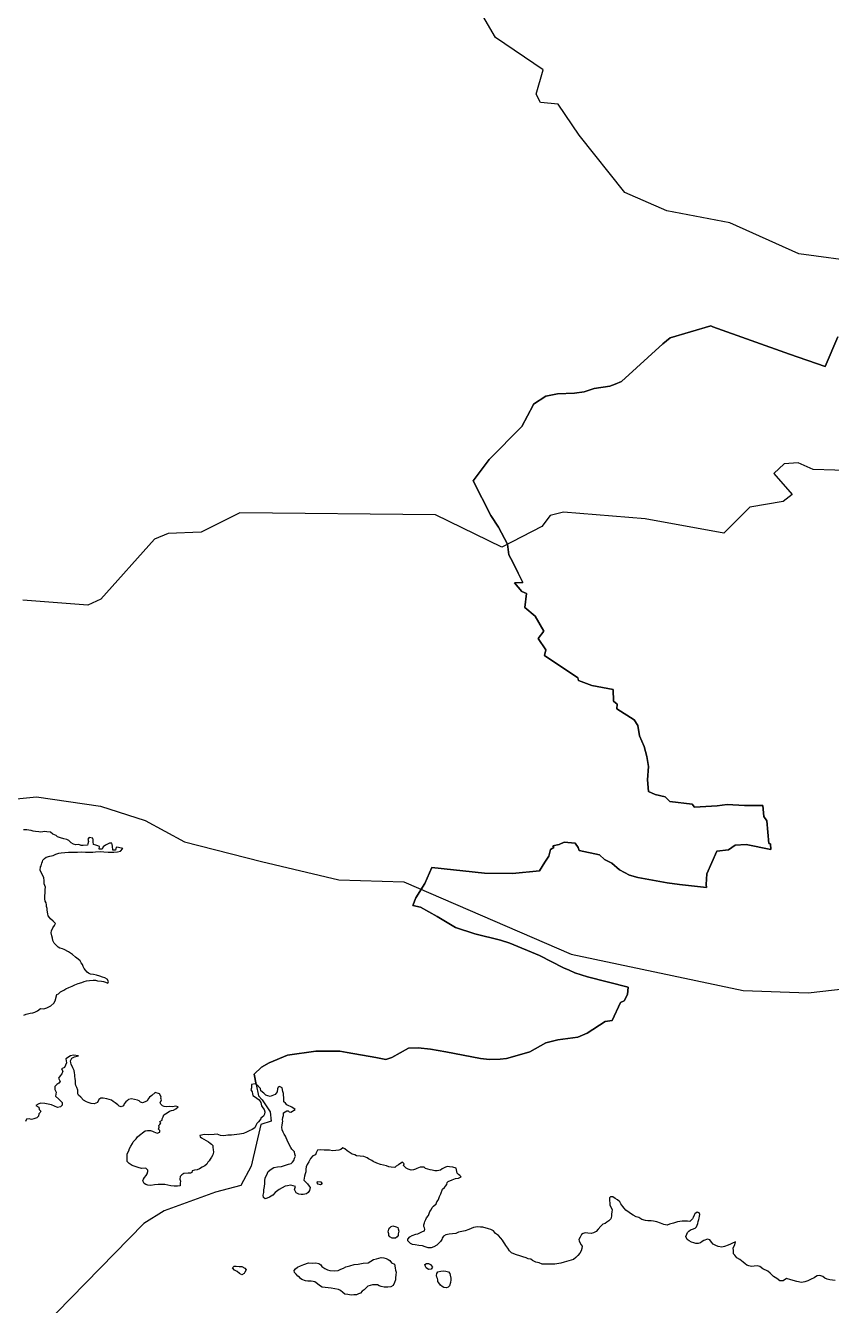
# Model space of a CAD drawing. Header units: metres. Extents: x 13.21 to 19.52, y 42.14 to 46.62.
# Drawn here: x 15.9777 to 16.0999, y 43.4692 to 43.6632 of the extents above; entities that cross this region are included whole.
import ezdxf

# ---------------------------------------------------------------- set-up
doc = ezdxf.new("R2010")
doc.units = ezdxf.units.M
doc.header["$MEASUREMENT"] = 0
for name, color, linetype in [('CESTE', 5, 'Continuous'), ('granica', 2, 'Continuous'), ('hr', 9, 'Continuous')]:
    doc.layers.add(name, color=color, linetype=linetype)

msp = doc.modelspace()

# ---------------------------------------------------------------- linework, layer by layer
at = {"layer": 'CESTE'}
for points in [[(16.06167, 43.64662), (16.05848, 43.65134), (16.05577, 43.65158), (16.05513, 43.65287), (16.05619, 43.65652), (16.04895, 43.66144), (16.04705, 43.66473), (16.04395, 43.66752), (16.04243, 43.67099), (16.03299, 43.67641), (16.02583, 43.67781), (16.01857, 43.67744), (16.01429, 43.67922), (16.00192, 43.67857), (15.9715, 43.68622), (15.96542, 43.68928), (15.95405, 43.69875), (15.94731, 43.70103), (15.94368, 43.70347), (15.93273, 43.70769), (15.92908, 43.71008), (15.92432, 43.71109), (15.91415, 43.71918)], [(16.18607, 43.59738), (16.18417, 43.6026), (16.17285, 43.60958), (16.1559, 43.61194), (16.14799, 43.61613), (16.12228, 43.62268), (16.11001, 43.62368), (16.10471, 43.62732), (16.09497, 43.62862), (16.0845, 43.63333), (16.07496, 43.63517), (16.06859, 43.63793), (16.06167, 43.64662)], [(16.10698, 43.59561), (16.09711, 43.59591), (16.09485, 43.59694), (16.09273, 43.59678), (16.09115, 43.59531), (16.09394, 43.59214), (16.09259, 43.59108), (16.08754, 43.5902), (16.08359, 43.58627), (16.07165, 43.58844), (16.05926, 43.58948), (16.05727, 43.58894), (16.05596, 43.5873), (16.04994, 43.58414), (16.03988, 43.58906), (16.01016, 43.58937), (16.0043, 43.58641), (15.99931, 43.58625), (15.99723, 43.58535), (15.9891, 43.57626), (15.98715, 43.57535), (15.97726, 43.57613)], [(15.93494, 43.5902), (15.93502, 43.58488), (15.93923, 43.57846), (15.94507, 43.57271), (15.94521, 43.56752), (15.94741, 43.56424), (15.95103, 43.56184), (15.9577, 43.55962), (15.96009, 43.55085), (15.96324, 43.54807), (15.96968, 43.54535), (15.97935, 43.54629), (15.98905, 43.54487), (15.99585, 43.54272), (16.00178, 43.53949), (16.01346, 43.53651), (16.02521, 43.5337), (16.03504, 43.53339), (16.06042, 43.52242), (16.0865, 43.51694), (16.09636, 43.51658), (16.10611, 43.51768)]]:
    msp.add_lwpolyline(points, dxfattribs=at)
at = {"layer": 'granica'}
msp.add_lwpolyline([(16.01265, 43.50268), (16.01299, 43.50093), (16.01357, 43.50036), (16.0148, 43.49854), (16.01494, 43.49713), (16.01337, 43.49659), (16.01189, 43.4903), (16.01035, 43.48734), (16.00651, 43.48634), (15.99869, 43.48352), (15.99562, 43.48161), (15.83443, 43.31676)], dxfattribs=at)
at = {"layer": 'hr'}
for points in [[(16.10085, 43.61606), (16.09897, 43.61157), (16.09354, 43.6134), (16.08192, 43.61759), (16.08163, 43.61773), (16.07546, 43.61588), (16.07432, 43.615), (16.06808, 43.6093), (16.0671, 43.60887), (16.06632, 43.60858), (16.06392, 43.60819), (16.06238, 43.60772), (16.06093, 43.60751), (16.05836, 43.60742), (16.05657, 43.60703), (16.05473, 43.60585), (16.05466, 43.6057), (16.05296, 43.60246), (16.04799, 43.59747), (16.04555, 43.5942), (16.04827, 43.58897), (16.04942, 43.58721), (16.05076, 43.58459), (16.05099, 43.58299), (16.05158, 43.58188), (16.05242, 43.5802), (16.05311, 43.57878), (16.05183, 43.57872), (16.05293, 43.57744), (16.05365, 43.57713), (16.0534, 43.57499), (16.05497, 43.57367), (16.05631, 43.57144), (16.05543, 43.57029), (16.05661, 43.5686), (16.0564, 43.56772), (16.06145, 43.56435), (16.06154, 43.56395), (16.06357, 43.56318), (16.06678, 43.56256), (16.06686, 43.56081), (16.06742, 43.56037), (16.06735, 43.55966), (16.06997, 43.55796), (16.07052, 43.55713), (16.07081, 43.55554), (16.07149, 43.55393), (16.07193, 43.5524), (16.07215, 43.55088), (16.07202, 43.54887), (16.07218, 43.54712), (16.07315, 43.54667), (16.07467, 43.54628), (16.07538, 43.54557), (16.0788, 43.54516), (16.07914, 43.54472), (16.08258, 43.54495), (16.08409, 43.54511), (16.0867, 43.54496), (16.0895, 43.54499), (16.08963, 43.54332), (16.09011, 43.54263), (16.09039, 43.53924), (16.09068, 43.53918), (16.09069, 43.5383), (16.08699, 43.53907), (16.08532, 43.53898), (16.0843, 43.53824), (16.0825, 43.53804), (16.08103, 43.53463), (16.0809, 43.533), (16.08094, 43.53256), (16.07687, 43.53301), (16.07501, 43.53326), (16.07053, 43.53406), (16.06926, 43.53443), (16.06778, 43.53521), (16.06661, 43.53623), (16.06547, 43.53681), (16.06475, 43.53751), (16.06165, 43.53818), (16.06147, 43.53863), (16.06105, 43.53926), (16.05937, 43.53944), (16.0586, 43.53906), (16.05766, 43.53884), (16.05781, 43.53859), (16.05732, 43.53831), (16.05705, 43.53731), (16.05645, 43.53637), (16.05563, 43.53509), (16.05155, 43.53469), (16.04728, 43.5347), (16.03928, 43.5356), (16.03822, 43.53313), (16.0369, 43.53097), (16.03644, 43.52981), (16.03758, 43.52954), (16.04012, 43.52817), (16.04291, 43.52647), (16.04584, 43.52552), (16.04973, 43.52455), (16.05112, 43.52409), (16.05565, 43.52225), (16.05927, 43.52036), (16.06012, 43.52001), (16.06101, 43.5196), (16.06292, 43.519), (16.06906, 43.51744), (16.06899, 43.51633), (16.06848, 43.51537), (16.06793, 43.51509), (16.06666, 43.51236), (16.06557, 43.51221), (16.06287, 43.51047), (16.06144, 43.50987), (16.05839, 43.50946), (16.05661, 43.509), (16.05415, 43.50764), (16.05259, 43.50716), (16.05063, 43.50661), (16.04967, 43.50649), (16.04806, 43.50648), (16.04666, 43.50663), (16.0414, 43.50763), (16.03908, 43.50801), (16.03722, 43.50823), (16.03576, 43.5082), (16.03326, 43.50676), (16.03231, 43.50645), (16.0308, 43.50675), (16.02648, 43.50751), (16.02533, 43.50771), (16.02173, 43.50774), (16.0174, 43.50712), (16.01463, 43.50598), (16.01346, 43.50529), (16.01236, 43.50423), (16.01265, 43.50268), (16.01251, 43.50279), (16.01195, 43.50267), (16.01193, 43.50219), (16.01186, 43.50186), (16.01203, 43.50158), (16.0121, 43.50128), (16.01215, 43.50101), (16.01241, 43.50085), (16.01313, 43.50036), (16.01339, 43.49994), (16.01344, 43.4997), (16.01349, 43.49943), (16.01366, 43.49914), (16.01385, 43.49886), (16.01398, 43.49851), (16.01394, 43.49817), (16.01375, 43.49785), (16.01339, 43.49755), (16.01338, 43.49748), (16.013, 43.49703), (16.01274, 43.49677), (16.01261, 43.49647), (16.01244, 43.49612), (16.01203, 43.49587), (16.01161, 43.49564), (16.0112, 43.49542), (16.01076, 43.49523), (16.01013, 43.49512), (16.00894, 43.49501), (16.00838, 43.49501), (16.00776, 43.49489), (16.00726, 43.49495), (16.00676, 43.49515), (16.00628, 43.49511), (16.00544, 43.49503), (16.00476, 43.49511), (16.00439, 43.495), (16.0041, 43.49496), (16.00419, 43.49475), (16.00438, 43.49457), (16.0047, 43.49439), (16.00545, 43.49397), (16.00568, 43.4938), (16.0059, 43.49362), (16.00608, 43.49341), (16.0061, 43.49314), (16.00612, 43.49279), (16.00621, 43.49243), (16.00609, 43.492), (16.0059, 43.49165), (16.00569, 43.49137), (16.00554, 43.49112), (16.00533, 43.4909), (16.00517, 43.49058), (16.00489, 43.49035), (16.00448, 43.49012), (16.00408, 43.48989), (16.00369, 43.48971), (16.0033, 43.4897), (16.00293, 43.48957), (16.00291, 43.48935), (16.00268, 43.48921), (16.00234, 43.48922), (16.00168, 43.48916), (16.00137, 43.48899), (16.00112, 43.48873), (16.00106, 43.48831), (16.00116, 43.48801), (16.00111, 43.48772), (16.00112, 43.48731), (16.00074, 43.48725), (16.00025, 43.48726), (15.9997, 43.48732), (15.99881, 43.48753), (15.99829, 43.48751), (15.99781, 43.4875), (15.99725, 43.48744), (15.99668, 43.48738), (15.99623, 43.48743), (15.99594, 43.4875), (15.99567, 43.48766), (15.99548, 43.48807), (15.99555, 43.48833), (15.99571, 43.48856), (15.99598, 43.48888), (15.99614, 43.48914), (15.99622, 43.48946), (15.99624, 43.4897), (15.99591, 43.48997), (15.99527, 43.48991), (15.99477, 43.49007), (15.99385, 43.49038), (15.99342, 43.49068), (15.99312, 43.49102), (15.99312, 43.49161), (15.99311, 43.49215), (15.99337, 43.49261), (15.99344, 43.49298), (15.99367, 43.49334), (15.99389, 43.4937), (15.99403, 43.49398), (15.99424, 43.49422), (15.99447, 43.49441), (15.99468, 43.49472), (15.99497, 43.49498), (15.99518, 43.49512), (15.99542, 43.49534), (15.99583, 43.49564), (15.99618, 43.49569), (15.99666, 43.49569), (15.99693, 43.49561), (15.99715, 43.49548), (15.99763, 43.49529), (15.99805, 43.49543), (15.99803, 43.49568), (15.99785, 43.49592), (15.99793, 43.49618), (15.99791, 43.49644), (15.99805, 43.49662), (15.99821, 43.49685), (15.99807, 43.49707), (15.99839, 43.49724), (15.99841, 43.49744), (15.99857, 43.49776), (15.99866, 43.49805), (15.99914, 43.4984), (15.99952, 43.49863), (15.9998, 43.49871), (16.00011, 43.49879), (16.00046, 43.49896), (16.00085, 43.49928), (16.00049, 43.49937), (15.99996, 43.49927), (15.99948, 43.49931), (15.99902, 43.49928), (15.99872, 43.49936), (15.99845, 43.49942), (15.9982, 43.49971), (15.99809, 43.49991), (15.99832, 43.50035), (15.99821, 43.50059), (15.99824, 43.50079), (15.99798, 43.50125), (15.99734, 43.50146), (15.99686, 43.501), (15.99648, 43.50073), (15.99632, 43.50054), (15.99612, 43.50019), (15.99584, 43.50002), (15.99543, 43.49988), (15.99514, 43.49999), (15.99493, 43.50018), (15.99467, 43.50028), (15.99373, 43.50049), (15.99332, 43.50038), (15.99314, 43.50022), (15.99287, 43.50003), (15.99266, 43.49973), (15.99253, 43.49944), (15.99221, 43.49928), (15.9919, 43.49939), (15.99168, 43.4996), (15.99126, 43.49987), (15.99098, 43.50011), (15.9907, 43.50029), (15.99036, 43.50038), (15.99001, 43.5005), (15.98947, 43.50061), (15.98912, 43.50061), (15.98881, 43.50041), (15.98862, 43.49992), (15.98811, 43.49975), (15.98766, 43.49981), (15.9872, 43.49995), (15.98695, 43.50005), (15.98647, 43.5003), (15.98606, 43.50073), (15.98572, 43.50103), (15.9856, 43.50126), (15.98559, 43.50179), (15.98544, 43.50222), (15.98529, 43.50254), (15.98528, 43.50277), (15.98525, 43.50325), (15.98519, 43.50357), (15.98516, 43.50387), (15.98516, 43.50414), (15.98513, 43.50444), (15.98507, 43.50479), (15.98488, 43.50522), (15.9846, 43.50577), (15.98454, 43.50597), (15.9845, 43.50627), (15.98473, 43.50668), (15.98511, 43.50688), (15.98573, 43.50702), (15.98496, 43.50712), (15.98451, 43.50702), (15.98382, 43.50654), (15.98389, 43.50596), (15.98357, 43.50527), (15.98315, 43.50504), (15.98333, 43.50468), (15.98321, 43.50428), (15.98295, 43.50399), (15.98269, 43.50362), (15.98276, 43.50341), (15.98292, 43.50311), (15.98271, 43.50285), (15.98242, 43.50265), (15.98215, 43.50239), (15.98214, 43.50189), (15.98234, 43.50149), (15.98222, 43.5009), (15.98275, 43.50044), (15.98307, 43.50007), (15.98325, 43.49992), (15.98326, 43.49955), (15.98301, 43.49929), (15.98252, 43.49916), (15.98206, 43.4994), (15.98164, 43.49957), (15.9811, 43.49967), (15.9806, 43.49978), (15.97996, 43.49985), (15.97959, 43.49969), (15.97924, 43.49948), (15.97968, 43.49925), (15.97976, 43.49888), (15.97998, 43.49862), (15.97989, 43.49842), (15.97971, 43.49823), (15.97964, 43.49786), (15.97939, 43.49761), (15.97896, 43.49745), (15.97861, 43.49738), (15.97823, 43.49745), (15.97782, 43.49739), (15.97769, 43.49708)], [(16.10045, 43.47296), (16.09964, 43.47307), (16.09924, 43.47313), (16.09888, 43.47332), (16.09858, 43.47358), (16.09814, 43.47371), (16.09775, 43.47364), (16.09751, 43.47351), (16.09727, 43.47335), (16.09683, 43.47313), (16.0963, 43.4729), (16.09585, 43.47273), (16.09537, 43.47266), (16.09464, 43.4728), (16.09376, 43.47307), (16.09307, 43.47323), (16.09258, 43.4729), (16.09207, 43.47291), (16.09162, 43.47325), (16.09114, 43.47358), (16.09061, 43.47408), (16.09024, 43.47437), (16.08951, 43.47472), (16.08906, 43.47507), (16.08864, 43.47515), (16.08819, 43.47513), (16.08776, 43.47506), (16.08737, 43.47517), (16.08706, 43.47527), (16.08681, 43.47546), (16.08652, 43.47574), (16.08624, 43.47594), (16.08601, 43.47611), (16.08555, 43.4764), (16.08523, 43.47681), (16.08507, 43.477), (16.08503, 43.47743), (16.08498, 43.47789), (16.08527, 43.47838), (16.08533, 43.47879), (16.08492, 43.4786), (16.08461, 43.47846), (16.08425, 43.4783), (16.08369, 43.47811), (16.08329, 43.47799), (16.08271, 43.47811), (16.08237, 43.47827), (16.08199, 43.47848), (16.08172, 43.47876), (16.08144, 43.4791), (16.0811, 43.47923), (16.08054, 43.47901), (16.08032, 43.47885), (16.08004, 43.47868), (16.0797, 43.47855), (16.07934, 43.47856), (16.07902, 43.47865), (16.07868, 43.47878), (16.07835, 43.47897), (16.07803, 43.47917), (16.07784, 43.47963), (16.07798, 43.47996), (16.07809, 43.48024), (16.07829, 43.48045), (16.07854, 43.48064), (16.07884, 43.48071), (16.07924, 43.48088), (16.07944, 43.4811), (16.07952, 43.48132), (16.07963, 43.48158), (16.07969, 43.48191), (16.0798, 43.4822), (16.07984, 43.48241), (16.07991, 43.48272), (16.07994, 43.48295), (16.07982, 43.48323), (16.07954, 43.48329), (16.07918, 43.48305), (16.07909, 43.48285), (16.07892, 43.48249), (16.07885, 43.48228), (16.07841, 43.48188), (16.07806, 43.48194), (16.07762, 43.48196), (16.07725, 43.48193), (16.07656, 43.48183), (16.07597, 43.48165), (16.07535, 43.48147), (16.075, 43.48134), (16.07449, 43.48146), (16.07398, 43.48162), (16.07343, 43.48183), (16.0729, 43.48196), (16.07257, 43.48198), (16.07207, 43.48199), (16.0717, 43.48204), (16.07114, 43.48221), (16.0707, 43.48248), (16.07027, 43.48262), (16.06986, 43.48284), (16.06957, 43.48299), (16.06923, 43.48324), (16.06874, 43.48364), (16.06847, 43.48392), (16.06829, 43.48416), (16.06798, 43.48458), (16.06781, 43.4849), (16.06748, 43.48517), (16.06709, 43.4854), (16.06677, 43.48563), (16.0664, 43.48566), (16.06624, 43.48548), (16.06626, 43.48527), (16.06627, 43.48503), (16.0663, 43.48471), (16.06629, 43.48444), (16.06663, 43.48369), (16.06661, 43.48337), (16.06655, 43.48303), (16.06656, 43.48269), (16.06647, 43.48229), (16.06614, 43.48199), (16.06584, 43.48179), (16.06558, 43.48157), (16.06523, 43.48149), (16.06494, 43.48118), (16.06451, 43.48071), (16.06423, 43.48037), (16.06382, 43.48017), (16.06346, 43.48008), (16.06296, 43.48012), (16.06257, 43.48017), (16.06227, 43.48008), (16.06201, 43.47995), (16.06182, 43.47951), (16.06162, 43.47917), (16.06164, 43.47894), (16.06174, 43.47869), (16.06195, 43.47836), (16.06209, 43.47816), (16.06204, 43.47781), (16.06193, 43.47746), (16.06174, 43.4771), (16.06146, 43.47673), (16.06112, 43.47644), (16.06078, 43.47614), (16.0601, 43.47594), (16.05937, 43.47572), (16.05886, 43.47558), (16.05855, 43.47553), (16.05797, 43.47541), (16.05667, 43.47542), (16.05605, 43.47545), (16.05558, 43.47561), (16.05509, 43.47575), (16.05459, 43.47599), (16.05431, 43.47616), (16.05393, 43.47626), (16.05363, 43.47637), (16.05308, 43.47655), (16.05264, 43.47671), (16.05216, 43.47684), (16.05173, 43.477), (16.05137, 43.47714), (16.05109, 43.47745), (16.05085, 43.47784), (16.05052, 43.47826), (16.05037, 43.47852), (16.05015, 43.4788), (16.05003, 43.47906), (16.04978, 43.47938), (16.0494, 43.47976), (16.04894, 43.48007), (16.04864, 43.4805), (16.04824, 43.48068), (16.04789, 43.48077), (16.04706, 43.48103), (16.04669, 43.48105), (16.04621, 43.48109), (16.0456, 43.48101), (16.04525, 43.48081), (16.04492, 43.48069), (16.04435, 43.4805), (16.04334, 43.48029), (16.04293, 43.48008), (16.04194, 43.47998), (16.04143, 43.47987), (16.04108, 43.47967), (16.04089, 43.47939), (16.0408, 43.47919), (16.04062, 43.47886), (16.04037, 43.47859), (16.04008, 43.4783), (16.03962, 43.47804), (16.0392, 43.47791), (16.03873, 43.4779), (16.0383, 43.47803), (16.03787, 43.47819), (16.03735, 43.47826), (16.03676, 43.47836), (16.03636, 43.47843), (16.03606, 43.47856), (16.03568, 43.47895), (16.03568, 43.47922), (16.03595, 43.47957), (16.03634, 43.47979), (16.03686, 43.47996), (16.03719, 43.48003), (16.0376, 43.48021), (16.03789, 43.48037), (16.03821, 43.4805), (16.03822, 43.48072), (16.03821, 43.48094), (16.0381, 43.48113), (16.03811, 43.48141), (16.03821, 43.48169), (16.03826, 43.48192), (16.03839, 43.4822), (16.0385, 43.48244), (16.03881, 43.4828), (16.03902, 43.48339), (16.03921, 43.48368), (16.03937, 43.484), (16.03955, 43.48421), (16.03997, 43.4846), (16.04006, 43.4849), (16.04025, 43.48511), (16.04038, 43.48539), (16.04047, 43.48568), (16.04067, 43.48609), (16.04094, 43.48679), (16.0412, 43.48703), (16.04135, 43.48724), (16.04159, 43.48753), (16.04162, 43.48782), (16.0418, 43.48797), (16.0424, 43.48822), (16.04288, 43.48842), (16.04333, 43.48847), (16.04373, 43.48867), (16.04354, 43.48888), (16.04333, 43.48904), (16.04315, 43.48923), (16.04308, 43.48947), (16.04302, 43.48974), (16.04298, 43.49), (16.0425, 43.49013), (16.04198, 43.49017), (16.04162, 43.49022), (16.04126, 43.49009), (16.04089, 43.48988), (16.04061, 43.48967), (16.04011, 43.4896), (16.03974, 43.48958), (16.03935, 43.48967), (16.03903, 43.48971), (16.03833, 43.48993), (16.03813, 43.49013), (16.03754, 43.49014), (16.03704, 43.48994), (16.0368, 43.48981), (16.03653, 43.48972), (16.03616, 43.4897), (16.0357, 43.48981), (16.03541, 43.48997), (16.03503, 43.49037), (16.03509, 43.49063), (16.03484, 43.49089), (16.03462, 43.49076), (16.03424, 43.4905), (16.03391, 43.49029), (16.03371, 43.49009), (16.03314, 43.49013), (16.03279, 43.49021), (16.03242, 43.49035), (16.03197, 43.49046), (16.03153, 43.49054), (16.03095, 43.49075), (16.03041, 43.49099), (16.03018, 43.49113), (16.0297, 43.49141), (16.02947, 43.49156), (16.02899, 43.49174), (16.02841, 43.49181), (16.0279, 43.49187), (16.02763, 43.49201), (16.02723, 43.49212), (16.02679, 43.49242), (16.02644, 43.49263), (16.02609, 43.49294), (16.02579, 43.49305), (16.02548, 43.49281), (16.02518, 43.4927), (16.02475, 43.49267), (16.02425, 43.49262), (16.02377, 43.4927), (16.02295, 43.49271), (16.02246, 43.49276), (16.02196, 43.49269), (16.02177, 43.49233), (16.02164, 43.49201), (16.02126, 43.49184), (16.02091, 43.49146), (16.02065, 43.49095), (16.02037, 43.49052), (16.02023, 43.49017), (16.0202, 43.48981), (16.02019, 43.48944), (16.0201, 43.4891), (16.01997, 43.48875), (16.0199, 43.48816), (16.02024, 43.48783), (16.02044, 43.48761), (16.0207, 43.48723), (16.02086, 43.48703), (16.02074, 43.48661), (16.02055, 43.48631), (16.02027, 43.48611), (16.01979, 43.48598), (16.01948, 43.48598), (16.01914, 43.48603), (16.01871, 43.48625), (16.01848, 43.48673), (16.01861, 43.48719), (16.01825, 43.4873), (16.01789, 43.48739), (16.01741, 43.48731), (16.01705, 43.48725), (16.01662, 43.48702), (16.01616, 43.48674), (16.01552, 43.48627), (16.01519, 43.4859), (16.01467, 43.48557), (16.01435, 43.48542), (16.01401, 43.48533), (16.01379, 43.48553), (16.01371, 43.48591), (16.01382, 43.48629), (16.01383, 43.48671), (16.01391, 43.48718), (16.01396, 43.48768), (16.01399, 43.48805), (16.01403, 43.48853), (16.01429, 43.48895), (16.0145, 43.48947), (16.01493, 43.48983), (16.01536, 43.49011), (16.01592, 43.4902), (16.01652, 43.49025), (16.01757, 43.49058), (16.01799, 43.49067), (16.01817, 43.4909), (16.01836, 43.49115), (16.01849, 43.49148), (16.01863, 43.4918), (16.01852, 43.49212), (16.01847, 43.49245), (16.01806, 43.49285), (16.01794, 43.49313), (16.01744, 43.494), (16.0171, 43.49482), (16.01693, 43.49515), (16.01678, 43.49545), (16.01658, 43.49582), (16.01654, 43.49622), (16.01658, 43.49652), (16.01665, 43.49684), (16.01668, 43.4971), (16.01667, 43.49733), (16.01671, 43.49765), (16.01679, 43.49799), (16.01679, 43.49836), (16.01732, 43.49869), (16.01749, 43.49866), (16.01768, 43.49854), (16.0179, 43.49846), (16.01858, 43.49889), (16.01809, 43.49923), (16.01788, 43.49933), (16.01762, 43.49943), (16.01732, 43.49961), (16.01711, 43.49982), (16.01686, 43.50005), (16.01686, 43.50046), (16.0168, 43.5013), (16.01673, 43.50162), (16.01662, 43.50219), (16.0162, 43.50238), (16.01602, 43.50228), (16.01588, 43.50203), (16.01585, 43.50158), (16.01553, 43.50117), (16.01477, 43.50085), (16.01443, 43.50095), (16.01415, 43.50106), (16.01383, 43.50136), (16.01337, 43.5017), (16.0133, 43.50209), (16.01298, 43.50241), (16.01265, 43.50268), (16.01265, 43.50268), (16.01236, 43.50423), (16.01346, 43.50529), (16.01463, 43.50598), (16.0174, 43.50712), (16.02173, 43.50774), (16.02533, 43.50771), (16.02648, 43.50751), (16.0308, 43.50675), (16.03231, 43.50645), (16.03326, 43.50676), (16.03576, 43.5082), (16.03722, 43.50823), (16.03908, 43.50801), (16.0414, 43.50763), (16.04666, 43.50663), (16.04806, 43.50648), (16.04967, 43.50649), (16.05063, 43.50661), (16.05259, 43.50716), (16.05415, 43.50764), (16.05661, 43.509), (16.05839, 43.50946), (16.06144, 43.50987), (16.06287, 43.51047), (16.06557, 43.51221), (16.06666, 43.51236), (16.06793, 43.51509), (16.06848, 43.51537), (16.06899, 43.51633), (16.06906, 43.51744), (16.06292, 43.519), (16.06101, 43.5196), (16.06012, 43.52001), (16.05927, 43.52036), (16.05565, 43.52225), (16.05112, 43.52409), (16.04973, 43.52455), (16.04584, 43.52552), (16.04291, 43.52647), (16.04012, 43.52817), (16.03758, 43.52954), (16.03644, 43.52981), (16.0369, 43.53097), (16.03822, 43.53313), (16.03928, 43.5356), (16.04728, 43.5347), (16.05155, 43.53469), (16.05563, 43.53509), (16.05645, 43.53637), (16.05705, 43.53731), (16.05732, 43.53831), (16.05781, 43.53859), (16.05766, 43.53884), (16.0586, 43.53906), (16.05937, 43.53944), (16.06105, 43.53926), (16.06147, 43.53863), (16.06165, 43.53818), (16.06475, 43.53751), (16.06547, 43.53681), (16.06661, 43.53623), (16.06778, 43.53521), (16.06926, 43.53443), (16.07053, 43.53406), (16.07501, 43.53326), (16.07687, 43.53301), (16.08094, 43.53256), (16.0809, 43.533), (16.08103, 43.53463), (16.0825, 43.53804), (16.0843, 43.53824), (16.08532, 43.53898), (16.08699, 43.53907), (16.09069, 43.5383), (16.09068, 43.53918), (16.09039, 43.53924), (16.09011, 43.54263), (16.08963, 43.54332), (16.0895, 43.54499), (16.0867, 43.54496), (16.08409, 43.54511), (16.08258, 43.54495), (16.07914, 43.54472), (16.0788, 43.54516), (16.07538, 43.54557), (16.07467, 43.54628), (16.07315, 43.54667), (16.07218, 43.54712), (16.07202, 43.54887), (16.07215, 43.55088), (16.07193, 43.5524), (16.07149, 43.55393), (16.07081, 43.55554), (16.07052, 43.55713), (16.06997, 43.55796), (16.06735, 43.55966), (16.06742, 43.56037), (16.06686, 43.56081), (16.06678, 43.56256), (16.06357, 43.56318), (16.06154, 43.56395), (16.06145, 43.56435), (16.0564, 43.56772), (16.05661, 43.5686), (16.05543, 43.57029), (16.05631, 43.57144), (16.05497, 43.57367), (16.0534, 43.57499), (16.05365, 43.57713), (16.05293, 43.57744), (16.05183, 43.57872), (16.05311, 43.57878), (16.05242, 43.5802), (16.05158, 43.58188), (16.05099, 43.58299), (16.05076, 43.58459), (16.04942, 43.58721), (16.04827, 43.58897), (16.04555, 43.5942), (16.04799, 43.59747), (16.05296, 43.60246), (16.05466, 43.6057), (16.05473, 43.60585), (16.05657, 43.60703), (16.05836, 43.60742), (16.06093, 43.60751), (16.06238, 43.60772), (16.06392, 43.60819), (16.06632, 43.60858), (16.0671, 43.60887), (16.06808, 43.6093), (16.07432, 43.615), (16.07546, 43.61588), (16.08163, 43.61773), (16.08192, 43.61759), (16.09354, 43.6134), (16.09897, 43.61157), (16.10085, 43.61606)], [(15.97743, 43.5132), (15.97778, 43.51336), (15.97838, 43.51349), (15.97879, 43.51354), (15.97911, 43.51362), (15.97952, 43.51383), (15.97996, 43.51419), (15.98047, 43.51417), (15.98089, 43.51432), (15.98152, 43.51458), (15.982, 43.51503), (15.98216, 43.51537), (15.98243, 43.5163), (15.98268, 43.51644), (15.98299, 43.5167), (15.98347, 43.51698), (15.98382, 43.51718), (15.98423, 43.51737), (15.98476, 43.51757), (15.98515, 43.51776), (15.98569, 43.51799), (15.98622, 43.51816), (15.98657, 43.5183), (15.98695, 43.51837), (15.98739, 43.51844), (15.98793, 43.51848), (15.98828, 43.51849), (15.98862, 43.51841), (15.98919, 43.51834), (15.9895, 43.5183), (15.98982, 43.5182), (15.99014, 43.51805), (15.99027, 43.5183), (15.99008, 43.51866), (15.9897, 43.51884), (15.98937, 43.51894), (15.98894, 43.5191), (15.98844, 43.51926), (15.988, 43.51935), (15.98752, 43.51942), (15.98721, 43.51954), (15.98701, 43.51972), (15.98679, 43.51999), (15.98658, 43.52025), (15.98642, 43.52058), (15.98631, 43.52087), (15.98613, 43.52114), (15.98598, 43.52141), (15.98567, 43.52166), (15.98528, 43.52197), (15.98482, 43.52236), (15.98422, 43.52277), (15.98354, 43.52313), (15.98327, 43.52325), (15.98287, 43.52337), (15.98265, 43.5235), (15.98245, 43.52369), (15.98205, 43.52408), (15.9818, 43.52449), (15.98177, 43.52485), (15.98167, 43.5252), (15.98158, 43.52566), (15.98161, 43.52598), (15.98183, 43.52645), (15.98206, 43.52678), (15.98221, 43.52707), (15.98187, 43.52744), (15.98149, 43.52778), (15.9813, 43.52799), (15.98112, 43.52827), (15.98105, 43.52854), (15.98099, 43.52881), (15.98096, 43.52914), (15.98096, 43.52936), (15.98087, 43.52964), (15.98087, 43.52994), (15.9808, 43.53021), (15.98068, 43.53049), (15.98061, 43.53083), (15.98059, 43.53104), (15.98059, 43.53138), (15.98065, 43.53165), (15.98066, 43.53188), (15.98065, 43.53225), (15.98072, 43.53259), (15.98053, 43.53312), (15.98053, 43.53359), (15.98044, 43.53399), (15.9799, 43.53516), (15.97997, 43.53566), (15.98005, 43.53585), (15.98016, 43.53623), (15.98028, 43.53648), (15.98032, 43.53668), (15.98057, 43.53696), (15.98083, 43.53713), (15.98135, 43.5373), (15.98188, 43.53741), (15.98226, 43.53762), (15.98273, 43.53773), (15.9831, 43.5378), (15.98364, 43.53785), (15.98418, 43.53789), (15.98449, 43.53789), (15.98506, 43.53791), (15.98554, 43.53789), (15.9862, 43.53794), (15.98677, 43.53792), (15.98724, 43.53788), (15.98787, 43.53791), (15.98831, 43.53793), (15.98901, 43.53798), (15.98958, 43.53795), (15.99024, 43.5379), (15.99059, 43.53788), (15.99106, 43.53792), (15.99163, 43.53794), (15.9921, 43.53804), (15.99245, 43.53845), (15.99179, 43.53861), (15.99141, 43.53868), (15.99131, 43.5382), (15.99094, 43.5382), (15.99088, 43.5388), (15.99081, 43.53905), (15.99075, 43.53928), (15.9904, 43.53925), (15.99011, 43.53912), (15.98983, 43.53896), (15.98945, 43.53871), (15.98933, 43.53838), (15.98885, 43.53836), (15.98888, 43.53878), (15.98864, 43.53887), (15.98835, 43.53894), (15.988, 43.53906), (15.98794, 43.53949), (15.98795, 43.53979), (15.98788, 43.54001), (15.98735, 43.54013), (15.98712, 43.53987), (15.98721, 43.53951), (15.98712, 43.53917), (15.98706, 43.53894), (15.98644, 43.53891), (15.9861, 43.53889), (15.98576, 43.53906), (15.98531, 43.53901), (15.98495, 43.53913), (15.98462, 43.53934), (15.98425, 43.53968), (15.98393, 43.53982), (15.9835, 43.53991), (15.98299, 43.5401), (15.98251, 43.54023), (15.98231, 43.54041), (15.98183, 43.54064), (15.98148, 43.54094), (15.98091, 43.54097), (15.98059, 43.54104), (15.97999, 43.54092), (15.97968, 43.54099), (15.97917, 43.54103), (15.97885, 43.54108), (15.97854, 43.54117), (15.9782, 43.54125), (15.97788, 43.54127), (15.97737, 43.54127)]]:
    msp.add_lwpolyline(points, dxfattribs=at)
for points in [[(16.02194, 43.48795), (16.02247, 43.48789), (16.02269, 43.48759), (16.0224, 43.48744), (16.02208, 43.48754), (16.02191, 43.48776), (16.02194, 43.48795)], [(16.03421, 43.4808), (16.03432, 43.48043), (16.03421, 43.48003), (16.03421, 43.47979), (16.03406, 43.47956), (16.03379, 43.47936), (16.0333, 43.47938), (16.03292, 43.47958), (16.0328, 43.47978), (16.03277, 43.48005), (16.0327, 43.48033), (16.03279, 43.48073), (16.03292, 43.48096), (16.03312, 43.48114), (16.03339, 43.48123), (16.0339, 43.4811), (16.03413, 43.48099), (16.03421, 43.4808)], [(16.03317, 43.47561), (16.03362, 43.47545), (16.03371, 43.47516), (16.03372, 43.4748), (16.03377, 43.47451), (16.03387, 43.47419), (16.03384, 43.4738), (16.0338, 43.47336), (16.03379, 43.47306), (16.03365, 43.47265), (16.03342, 43.47219), (16.0331, 43.47201), (16.03263, 43.47193), (16.03207, 43.47192), (16.03161, 43.47206), (16.03132, 43.47213), (16.03107, 43.47229), (16.03062, 43.47229), (16.0303, 43.4723), (16.02993, 43.47217), (16.02959, 43.4721), (16.0293, 43.4718), (16.02904, 43.47153), (16.02876, 43.47131), (16.02849, 43.47105), (16.0282, 43.47092), (16.02789, 43.47076), (16.02746, 43.47076), (16.02705, 43.47075), (16.02658, 43.47082), (16.02611, 43.47088), (16.02579, 43.47114), (16.02544, 43.47141), (16.02516, 43.4716), (16.0246, 43.47169), (16.02402, 43.47177), (16.02268, 43.47195), (16.02226, 43.47217), (16.02196, 43.47243), (16.02158, 43.47275), (16.0213, 43.47282), (16.021, 43.47285), (16.02051, 43.47287), (16.02015, 43.47289), (16.0196, 43.47308), (16.0194, 43.47323), (16.01921, 43.47343), (16.01896, 43.47362), (16.01873, 43.47389), (16.01847, 43.47418), (16.01841, 43.47446), (16.01864, 43.47474), (16.01895, 43.47498), (16.01937, 43.47518), (16.01988, 43.47538), (16.02062, 43.47562), (16.02122, 43.4756), (16.0217, 43.47561), (16.02217, 43.47555), (16.02248, 43.47533), (16.02263, 43.47507), (16.02306, 43.47475), (16.02347, 43.47459), (16.02384, 43.47449), (16.02456, 43.47442), (16.02512, 43.47449), (16.02552, 43.47465), (16.02589, 43.4748), (16.02628, 43.47503), (16.02686, 43.47518), (16.02753, 43.47538), (16.02815, 43.47545), (16.02887, 43.47556), (16.02966, 43.47565), (16.03044, 43.47614), (16.03091, 43.47623), (16.03127, 43.47636), (16.03163, 43.47644), (16.03203, 43.47641), (16.03236, 43.47631), (16.03268, 43.47615), (16.03292, 43.47596), (16.03317, 43.47561)], [(16.01048, 43.47506), (16.01092, 43.47482), (16.01113, 43.47458), (16.01094, 43.47422), (16.01086, 43.474), (16.0105, 43.47383), (16.01012, 43.47401), (16.00979, 43.47431), (16.0094, 43.47451), (16.00907, 43.47489), (16.00932, 43.4751), (16.00963, 43.47514), (16.01009, 43.47506), (16.01048, 43.47506)], [(16.0391, 43.47536), (16.0394, 43.47496), (16.03918, 43.47467), (16.03878, 43.47464), (16.03843, 43.47485), (16.03833, 43.47509), (16.03825, 43.4754), (16.0385, 43.47554), (16.03882, 43.47554), (16.0391, 43.47536)], [(16.03999, 43.47371), (16.04008, 43.47402), (16.04023, 43.47426), (16.04068, 43.47437), (16.04104, 43.47442), (16.04142, 43.47437), (16.04182, 43.47427), (16.04203, 43.47401), (16.04208, 43.47375), (16.04217, 43.47332), (16.04219, 43.47303), (16.04211, 43.47263), (16.04199, 43.47215), (16.04178, 43.47193), (16.04153, 43.47183), (16.04113, 43.47191), (16.04086, 43.47205), (16.04064, 43.47225), (16.04036, 43.47258), (16.04022, 43.47279), (16.0402, 43.47304), (16.04014, 43.47326), (16.04006, 43.47347), (16.03999, 43.47371)]]:
    msp.add_lwpolyline(points, close=True, dxfattribs=at)

doc.saveas('drawing.dxf')
